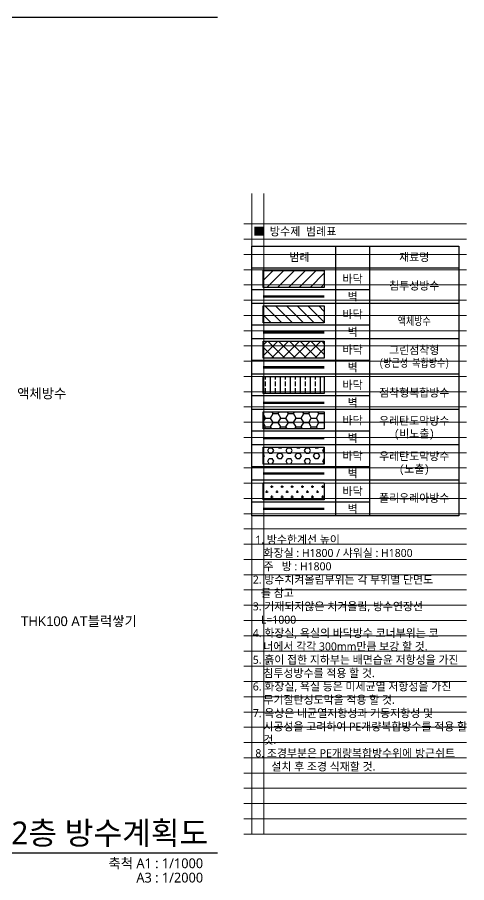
# Model space of a CAD drawing. Header units: millimetres. Extents: x 1037297 to 2672330, y 928637 to 1464837.
# Drawn here: x 1694730 to 1832330, y 1200078 to 1464837 of the extents above; entities that cross this region are included whole.
import ezdxf
from ezdxf.enums import TextEntityAlignment as Align

# ---------------------------------------------------------------- set-up
doc = ezdxf.new("R2010")
doc.units = ezdxf.units.MM
doc.header["$LTSCALE"] = 5
doc.header["$MEASUREMENT"] = 0
for name, pattern in [('ACAD_ISO10W100', [18, 12, -3, 0, -3]), ('ACAD_ISO12W100', [21, 12, -3, 0, -3, 0, -3]), ('ACAD_ISO14W100', [24, 12, -3, 0, -3, 0, -3, 0, -3]), ('HIDDEN', [0.375, 0.25, -0.125]), ('JIS_09_15', [18.9, 15, -0.9, 0.6, -0.9, 0.6, -0.9])]:
    doc.linetypes.add(name, pattern=pattern)
doc.layers.get('0').update_dxf_attribs({"linetype": 'CONTINUOUS'})
for name, color, linetype, lineweight in [('A-MKXS-LEAD', 7, 'CONTINUOUS', 25), ('A-MKXS-TEXT1', 3, 'CONTINUOUS', 25), ('A-XXXX-SYMB', 7, 'CONTINUOUS', 25), ('A-XXXX-TXT1', 3, 'CONTINUOUS', 25)]:
    doc.layers.add(name, color=color, linetype=linetype, lineweight=lineweight)
doc.layers.add('A-XXXX-NPLT', color=144, linetype='CONTINUOUS', lineweight=15, plot=False)
doc.layers.add('AA-TEX-3', color=3, linetype='CONTINUOUS')
doc.layers.add('방수', color=7, linetype='CONTINUOUS')
doc.styles.add('돋움체', font='')
doc.styles.add('맑은고딕', font='malgun.ttf')
doc.styles.add('한농대-돋음체', font='')
doc.styles.get('돋움체').set_extended_font_data('DotumChe')
doc.styles.get('한농대-돋음체').set_extended_font_data('Dotum')

# ---------------------------------------------------------------- blocks, each defined once
blk = doc.blocks.new('NOTE')
at = {"layer": 'A-XXXX-NPLT'}
for p, q in [((1010659.8, 179732.7), (1010659.8, 175812.7)), ((1010734.1, 175812.7), (1010734.1, 179732.7)), ((1010609.8, 179546.1), (1011974.8, 179546.1)), ((1010609.8, 179452.7), (1011974.8, 179452.7)), ((1010609.8, 179359.4), (1011974.8, 179359.4)), ((1010609.8, 179266.1), (1011974.8, 179266.1)), ((1010609.8, 179172.7), (1011974.8, 179172.7)), ((1010609.8, 179079.4), (1011974.8, 179079.4)), ((1010609.8, 178986.1), (1011974.8, 178986.1)), ((1010609.8, 178892.7), (1011974.8, 178892.7)), ((1010609.8, 178799.4), (1011974.8, 178799.4)), ((1010609.8, 178706.1), (1011974.8, 178706.1)), ((1010609.8, 178612.7), (1011974.8, 178612.7)), ((1010609.8, 178519.4), (1011974.8, 178519.4)), ((1010609.8, 178426.1), (1011974.8, 178426.1)), ((1010609.8, 178332.7), (1011974.8, 178332.7)), ((1010609.8, 178239.4), (1011974.8, 178239.4)), ((1010609.8, 178146.1), (1011974.8, 178146.1)), ((1010609.8, 178052.7), (1011974.8, 178052.7)), ((1010609.8, 177959.4), (1011974.8, 177959.4)), ((1010609.8, 177866.1), (1011974.8, 177866.1)), ((1010609.8, 177772.7), (1011974.8, 177772.7)), ((1010609.8, 177679.4), (1011974.8, 177679.4)), ((1010609.8, 177586.1), (1011974.8, 177586.1)), ((1010609.8, 177492.7), (1011974.8, 177492.7)), ((1010609.8, 177399.4), (1011974.8, 177399.4)), ((1010609.8, 177306.1), (1011974.8, 177306.1)), ((1010609.8, 177212.7), (1011974.8, 177212.7)), ((1010609.8, 177119.4), (1011974.8, 177119.4)), ((1010609.8, 177026.1), (1011974.8, 177026.1)), ((1010609.8, 176932.7), (1011974.8, 176932.7)), ((1010609.8, 176839.4), (1011974.8, 176839.4)), ((1010609.8, 176746.1), (1011974.8, 176746.1)), ((1010609.8, 176652.7), (1011974.8, 176652.7)), ((1010609.8, 176559.4), (1011974.8, 176559.4)), ((1010609.8, 176466.1), (1011974.8, 176466.1)), ((1010609.8, 176372.7), (1011974.8, 176372.7)), ((1010609.8, 176279.4), (1011974.8, 176279.4)), ((1010609.8, 176186.1), (1011974.8, 176186.1)), ((1010609.8, 176092.7), (1011974.8, 176092.7)), ((1010609.8, 175999.4), (1011974.8, 175999.4)), ((1010609.8, 175906.1), (1011974.8, 175906.1)), ((1010609.8, 175812.7), (1011974.8, 175812.7))]:
    blk.add_line(p, q, dxfattribs=at)
blk = doc.blocks.new('방수범례')
at = {"layer": '방수'}
h = blk.add_hatch(dxfattribs=at)
h.set_pattern_fill('ANSI31', color=5, scale=294)
h.set_pattern_definition([(45, (-1012220.7, 738421.3), (-660.0488, 660.0488), [])])
h.paths.add_polyline_path([(312135, 1618586), (312135, 1620668), (304642, 1620668), (304642, 1618586)])
h = blk.add_hatch(dxfattribs=at)
h.set_pattern_fill('ANSI31', color=6, scale=294, angle=90)
h.set_pattern_definition([(135, (-1012220.7, 738421.3), (-660.0488, -660.0488), [])])
h.paths.add_polyline_path([(312135, 1614256), (312135, 1616338), (304642, 1616338), (304642, 1614256)])
h = blk.add_hatch(dxfattribs=at)
h.set_pattern_fill('ANSI37', color=3, scale=294)
h.set_pattern_definition([(45, (-1012220.7, 738421.3), (-660.0488, 660.0488), []), (135, (-1012220.7, 738421.3), (-660.0488, -660.0488), [])])
h.paths.add_polyline_path([(312135, 1609927), (312135, 1612008), (304642, 1612008), (304642, 1609927)])
h = blk.add_hatch(dxfattribs=at)
h.set_pattern_fill('JIS_STN_2.5', color=121, scale=490, angle=45)
h.set_pattern_definition([(90, (-1012220.7, 738421.3), (-1225, 2e-13), []), (90, (-1011609.2, 739032.9), (-1225, 2e-13), [588, -245])])
h.paths.add_polyline_path([(312135, 1605597), (312135, 1607679), (304642, 1607679), (304642, 1605597)])
h = blk.add_hatch(dxfattribs=at)
h.set_pattern_fill('HONEY', color=23, scale=196)
h.set_pattern_definition([(0, (6345.2, 28142.8), (933.45, 538.9276), [622.3, -1244.6]), (120, (6345.2, 28142.8), (-933.45, 538.92761), [622.3, -1244.6]), (60, (6345.2, 28142.8), (2e-06, 1077.85522), [-1244.6, 622.3])])
h.paths.add_polyline_path([(312135, 1601267), (312135, 1603349), (304642, 1603349), (304642, 1601267)])
h = blk.add_hatch(dxfattribs=at)
h.set_pattern_fill('HEX', color=23, scale=3000)
h.paths.add_polyline_path([(312135, 1596938), (312135, 1599019), (304642, 1599019), (304642, 1596938)])
h = blk.add_hatch(dxfattribs=at)
h.set_pattern_fill('CROSS', color=1, scale=98)
h.set_pattern_definition([(0, (6345.2, 23813.2), (622.3, 622.3), [311.15, -933.45]), (90, (6500.8, 23657.6), (-622.3, 622.3), [311.15, -933.45])])
h.paths.add_polyline_path([(312135, 1592608), (312135, 1594690), (304642, 1594690), (304642, 1592608)])
at = {"color": 7}
for p, q in [((313517, 1623623), (313517, 1590651)), ((317680, 1623623), (317680, 1590651)), ((328614, 1620959), (303260, 1620959)), ((317680, 1618295), (303260, 1618295)), ((328614, 1616629), (303260, 1616629)), ((317680, 1613965), (303260, 1613965)), ((328614, 1612300), (303260, 1612300)), ((317680, 1609635), (303260, 1609635)), ((328614, 1607970), (303260, 1607970)), ((317680, 1605306), (303260, 1605306)), ((328614, 1603640), (303260, 1603640)), ((317680, 1600976), (303260, 1600976)), ((328614, 1599311), (303260, 1599311)), ((317680, 1596646), (303260, 1596646)), ((328614, 1594981), (303260, 1594981)), ((317680, 1592317), (303260, 1592317))]:
    blk.add_line(p, q, dxfattribs=at)
blk.add_line((328614, 1599311), (303260, 1599311))
blk.add_lwpolyline([(303260, 1623623), (328614, 1623623), (328614, 1590651), (303260, 1590651)], close=True, dxfattribs=at)
at = {"layer": '방수', "color": 5}
blk.add_lwpolyline([(304642, 1620668), (312135, 1620668), (312135, 1618586), (304642, 1618586)], close=True, dxfattribs=at)
at = {"layer": '방수', "color": 4, "linetype": 'ACAD_ISO10W100', "ltscale": 50, "const_width": 294}
blk.add_lwpolyline([(304642, 1617462), (312135, 1617462)], dxfattribs=at)
at = {"layer": '방수', "color": 6}
blk.add_lwpolyline([(304642, 1616338), (312135, 1616338), (312135, 1614256), (304642, 1614256)], close=True, dxfattribs=at)
at = {"layer": '방수', "color": 4, "linetype": 'ACAD_ISO12W100', "ltscale": 50, "const_width": 392}
blk.add_lwpolyline([(304642, 1613132), (312135, 1613132)], dxfattribs=at)
at = {"layer": '방수', "color": 3}
blk.add_lwpolyline([(304642, 1612008), (312135, 1612008), (312135, 1609927), (304642, 1609927)], close=True, dxfattribs=at)
at = {"layer": '방수', "color": 4, "linetype": 'ACAD_ISO14W100', "ltscale": 50, "const_width": 294}
blk.add_lwpolyline([(304642, 1608803), (312135, 1608803)], dxfattribs=at)
at = {"layer": '방수', "color": 121}
blk.add_lwpolyline([(304642, 1607679), (312135, 1607679), (312135, 1605597), (304642, 1605597)], close=True, dxfattribs=at)
at = {"layer": '방수', "color": 4, "ltscale": 50, "const_width": 294}
blk.add_lwpolyline([(304642, 1604473), (312135, 1604473)], dxfattribs=at)
at = {"layer": '방수', "color": 23}
for points in [[(304642, 1603349), (312135, 1603349), (312135, 1601267), (304642, 1601267)], [(304642, 1599019), (312135, 1599019), (312135, 1596938), (304642, 1596938)]]:
    blk.add_lwpolyline(points, close=True, dxfattribs=at)
at = {"layer": '방수', "color": 4, "linetype": 'JIS_09_15', "ltscale": 65, "const_width": 294}
blk.add_lwpolyline([(304642, 1600143), (312135, 1600143)], dxfattribs=at)
at = {"layer": '방수', "color": 4, "linetype": 'HIDDEN', "ltscale": 600, "const_width": 294}
blk.add_lwpolyline([(304642, 1595814), (312135, 1595814)], dxfattribs=at)
at = {"layer": '방수', "color": 1}
blk.add_lwpolyline([(304642, 1594690), (312135, 1594690), (312135, 1592608), (304642, 1592608)], close=True, dxfattribs=at)
at = {"layer": '방수', "color": 4, "linetype": 'HIDDEN', "ltscale": 2000, "const_width": 294}
blk.add_lwpolyline([(304642, 1591484), (312135, 1591484)], dxfattribs=at)
at = {"layer": 'A-XXXX-TXT1', "xscale": 20, "yscale": 20, "zscale": 20}
blk.add_blockref('NOTE', (-19909936, -1964565), dxfattribs=at)
at = {"layer": 'A-MKXS-TEXT1', "style": '돋움체'}
blk.add_text('■ 방수제 범례표', height=1000, dxfattribs=at).set_placement((303446, 1624938))
for s, p in [('범례', (309088, 1622291)), ('재료명', (323147, 1622291)), ('바닥', (315598, 1619627)), ('침투성방수', (323147, 1618794)), ('벽', (315598, 1617462)), ('바닥', (315598, 1615297)), ('벽', (315598, 1613132)), ('바닥', (315598, 1610967)), ('그린점착형', (323147, 1610919)), ('벽', (315598, 1608803)), ('바닥', (315598, 1606638)), ('점착형복합방수', (323147, 1605710)), ('벽', (315598, 1604473)), ('바닥', (315598, 1602308)), ('우레탄도막방수', (323147, 1602260)), ('벽', (315598, 1600143)), ('바닥', (315598, 1597978)), ('우레탄도막방수', (323147, 1597930)), ('벽', (315598, 1595814)), ('바닥', (315598, 1593649)), ('폴리우레아방수', (323147, 1592816)), ('벽', (315598, 1591484))]:
    blk.add_text(s, height=980, dxfattribs=at).set_placement(p, align=Align.MIDDLE_CENTER)
at = {"layer": 'A-MKXS-TEXT1', "style": '돋움체', "width": 0.8}
blk.add_text('액체방수', height=980, dxfattribs=at).set_placement((323147, 1614464), align=Align.MIDDLE_CENTER)
at = {"layer": 'A-MKXS-TEXT1', "style": '돋움체', "oblique": 1, "width": 0.8}
blk.add_text('(방근성 복합방수)', height=980, dxfattribs=at).set_placement((323147, 1609351), align=Align.MIDDLE_CENTER)
at = {"layer": 'A-MKXS-TEXT1', "style": '돋움체', "oblique": 1}
for s, p in [('(비노출)', (323147, 1600692)), ('(노출)', (323147, 1596362))]:
    blk.add_text(s, height=980, dxfattribs=at).set_placement(p, align=Align.MIDDLE_CENTER)
at = {"layer": 'A-MKXS-TEXT1', "insert": (302713, 1588211), "char_height": 980, "attachment_point": 1, "style": '돋움체'}
blk.add_mtext_dynamic_manual_height_columns('\\pi-1960,l2940,t0,3920;{\\fMalgun Gothic|b0|i0|c129|p50;1. 방수한계선 높이\\P   화장실 : H1800 / 샤워실 : H1800\\P   주   방 : H1800\\P\\pl1960,t0;  2. 방수치켜올림부위는 각 부위별 단면도\\P     를 참고\\P  3. 기재되지않은 치켜올림, 방수연장선\\P\\pt1960;     L=1000\\P\\pt0;  4. 화장실, 욕실의 바닥방수 코너부위는 코    너에서 각각 300mm만큼 보강 할 것.\\P  5. 흙이 접한 지하부는 배면습윤 저항성을 가진 침투성방수를 적용 할 것.\\P  6. 화장실, 욕실 등은 미세균열 저항성을 가진 무기질탄성도막을 적용 할 것.\\P  7. 옥상은 내균열저항성과 거동저항성 및 시공성을 고려하여 PE개량복합방수를 적용 할 것.\\P\\pl2940,t0,3920;8. 조경부분은 PE개량복합방수위에 방근쉬트 설치 후 조경 식재할 것.}', width=27000, gutter_width=1, heights=[48199], dxfattribs=at)

msp = doc.modelspace()

# ---------------------------------------------------------------- linework, layer by layer
msp.add_line((1037297, 1464837), (1756047, 1464837))
at = {"layer": 'A-MKXS-LEAD'}
msp.add_lwpolyline([(1684915, 1280098, 0, 500, 0), (1686415, 1280098, 0, 0, 0), (1695773, 1280098, 0, 0, 0)], format="xyseb", dxfattribs=at)
at = {"layer": 'A-XXXX-SYMB'}
msp.add_line((1663655, 1209237), (1756047, 1209237), dxfattribs=at)

# ---------------------------------------------------------------- block references
at = {"xscale": 2.499999981305303, "yscale": 2.499999981305303, "zscale": 2.499999981305303}
msp.add_blockref('방수범례', (1008397, -2664263), dxfattribs=at)

# ---------------------------------------------------------------- texts
at = {"layer": 'A-XXXX-TXT1', "style": '맑은고딕'}
msp.add_text('지하2층 방수계획도', height=7000, dxfattribs=at).set_placement((1753189, 1209690), align=Align.BOTTOM_RIGHT)
for s, p in [('축척 A1 : 1/1000', (1751631, 1207515)), ('A3 : 1/2000', (1751631, 1203136))]:
    msp.add_text(s, height=3000, dxfattribs=at).set_placement(p, align=Align.TOP_RIGHT)
at = {"layer": 'AA-TEX-3'}
for s, style, p in [('액체방수', '돋움체', (1694674, 1349763)), ('THK100 AT블럭쌓기', '한농대-돋음체', (1695773, 1280083))]:
    msp.add_text(s, height=3000, dxfattribs=dict(at, style=style)).set_placement(p, align=Align.MIDDLE_LEFT)

doc.saveas('drawing.dxf')
